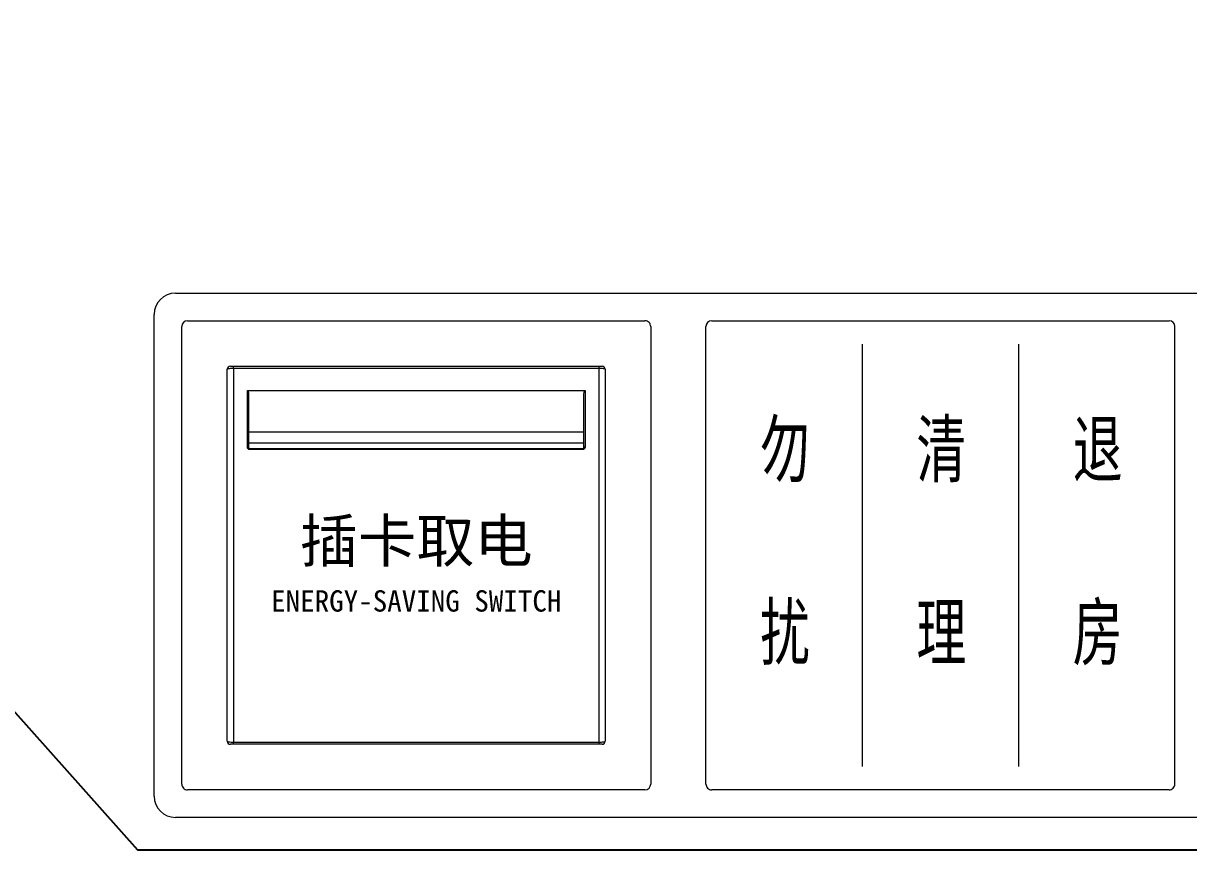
# Model space of a CAD drawing. Header units: millimetres. Extents: x 130143 to 328923, y 19139 to 134795.
# Drawn here: x 231330 to 234198, y 31471 to 33504 of the extents above; entities that cross this region are included whole.
import ezdxf

# ---------------------------------------------------------------- set-up
doc = ezdxf.new("R2010")
doc.units = ezdxf.units.MM
doc.header["$LTSCALE"] = 10
doc.layers.add('新建墙体图', color=255, linetype='Continuous')
doc.layers.add('邦威智能化', color=7, linetype='Continuous', lineweight=18)
doc.styles.get("Standard").update_dxf_attribs({"font": 'arial.ttf'})
doc.styles.add('标准', font='', dxfattribs={"width": 0.667})
doc.styles.get('标准').set_extended_font_data('仿宋_gb2312')

msp = doc.modelspace()

# ---------------------------------------------------------------- linework, layer by layer
at = {"layer": '新建墙体图'}
for p, q in [((229792.9518, 33504.35152), (231610.82343, 31471.12374)), ((231610.82343, 31471.12374), (236976.17817, 31471.12374))]:
    msp.add_line(p, q, dxfattribs=at)
at = {"layer": '邦威智能化', "color": 0}
for p, q in [((231704.24098, 32840.51155), (232941.74098, 32840.51155)), ((232941.74098, 32840.51155), (234231.74098, 32840.51155)), ((231651.74098, 31603.01155), (231651.74098, 32788.01155)), ((231719.61598, 31632.63657), (231719.61598, 32758.38655)), ((231733.86598, 32772.63655), (232859.61598, 32772.63655)), ((232873.86598, 32758.38655), (232873.86598, 31632.63654)), ((233009.61598, 31632.63657), (233009.61598, 32758.38655)), ((233023.86598, 32772.63655), (234149.61598, 32772.63655)), ((234163.86598, 31632.63657), (234163.86598, 32758.38655)), ((232859.61598, 31618.38655), (231733.86598, 31618.38655)), ((234149.61598, 31618.38655), (233023.86598, 31618.38655)), ((232941.74098, 31550.51155), (231704.24098, 31550.51155)), ((234231.74098, 31550.51155), (232941.74098, 31550.51155))]:
    msp.add_line(p, q, dxfattribs=at)
at = {"layer": '邦威智能化'}
for p, q in [((233394.36598, 32714.92405), (233394.36598, 31676.09905)), ((233779.11598, 32714.92405), (233779.11598, 31676.09905))]:
    msp.add_line(p, q, dxfattribs=at)
at = {"layer": '邦威智能化', "linetype": 'ByBlock', "lineweight": 18}
for p, q in [((231831.74098, 31738.01155), (231831.74098, 32653.01155)), ((231846.74098, 32655.31055), (231846.74098, 32660.51155)), ((231846.74098, 32660.51155), (232746.74098, 32660.51155)), ((231846.74098, 32655.31055), (231846.74098, 31735.71256)), ((232746.74098, 32655.31055), (231846.74098, 32655.31055)), ((232746.74098, 32655.31055), (232746.74098, 32660.51155)), ((232746.74098, 31735.71256), (232746.74098, 32655.31055)), ((232761.74098, 32653.01155), (232761.74098, 31738.01155)), ((231881.24098, 32601.17302), (232712.24098, 32601.17302)), ((231881.24098, 32461.54362), (231881.24098, 32601.17302)), ((231884.24098, 32589.93547), (231884.24098, 32461.01155)), ((232709.24098, 32461.01155), (232709.24098, 32589.93547)), ((232712.24098, 32601.17302), (232712.24098, 32461.54362)), ((232709.24098, 32498.51155), (231884.24098, 32498.51155)), ((231884.24098, 32472.44561), (232709.24098, 32472.44561)), ((231887.24098, 32458.01155), (231887.24098, 32455.53159)), ((231887.24098, 32458.01155), (232706.24098, 32458.01155)), ((232706.24098, 32455.53159), (231887.24098, 32455.53159)), ((232706.24098, 32458.01155), (232706.24098, 32455.53159)), ((231846.74098, 31735.71256), (232746.74098, 31735.71256)), ((231846.74098, 31730.51155), (231846.74098, 31735.71256)), ((232746.74098, 31730.51155), (231846.74098, 31730.51155)), ((232746.74098, 31730.51155), (232746.74098, 31735.71256))]:
    msp.add_line(p, q, dxfattribs=at)
at = {"layer": '邦威智能化', "color": 0}
for centre, radius, start, end in [((231704.24098, 32788.01155), 52.5, 90, 180), ((231733.86598, 32758.38655), 14.25, 90, 180), ((232859.61598, 32758.38655), 14.25, 0, 90.00001932), ((233023.86598, 32758.38655), 14.25, 90, 180), ((234149.61598, 32758.38655), 14.25, 0, 90), ((231733.86598, 31632.63655), 14.25, 179.99992273, 270), ((232859.61598, 31632.63655), 14.25, 270, 359.9999374), ((233023.86598, 31632.63655), 14.25, 179.99992273, 270), ((234149.61598, 31632.63655), 14.25, 270, 0.00007727), ((231704.24098, 31603.01155), 52.5, 180, 270)]:
    msp.add_arc(centre, radius, start, end, dxfattribs=at)
at = {"layer": '邦威智能化', "linetype": 'ByBlock', "lineweight": 18}
for centre, radius, start, end in [((231839.24098, 32653.01155), 7.5, 90, 180), ((232754.24098, 32653.01155), 7.5, 0, 90), ((231881.96739, 32456.91575), 4.68452, 60.96519747, 98.92060477), ((232711.51457, 32456.91575), 4.68452, 81.07939523, 119.03480253), ((231839.24098, 31738.01155), 7.5, 180, 270), ((232754.24098, 31738.01155), 7.5, 270, 0)]:
    msp.add_arc(centre, radius, start, end, dxfattribs=at)
for points, knots in [([(231846.74098, 32655.31055), (231844.74764, 32655.31055), (231842.78722, 32655.25006), (231839.14797, 32655.01845), (231837.48028, 32654.8467), (231834.72444, 32654.42264), (231833.61571, 32654.1668), (231832.13201, 32653.61472), (231831.74098, 32653.31456), (231831.74098, 32653.01155)], [0, 0, 0, 0, 1611.1428716234, 1611.1428716234, 3222.2857432469, 3222.2857432469, 4833.4286148703, 4833.4286148703, 6444.5714864937, 6444.5714864937, 6444.5714864937, 6444.5714864937]), ([(231839.24098, 32660.51155), (231839.24098, 32660.51155), (231840.00949, 32660.51155), (231842.73807, 32660.51155), (231844.70875, 32660.51155), (231846.74098, 32660.51155)], [0, 0, 0, 0, 1817.4615992733, 1817.4615992733, 3634.9231985465, 3634.9231985465, 3634.9231985465, 3634.9231985465]), ([(232746.74098, 32660.51155), (232748.77522, 32660.51155), (232750.74273, 32660.51155), (232753.48107, 32660.51155), (232754.24098, 32660.51155), (232754.24098, 32660.51155)], [0, 0, 0, 0, 1710.1178309004, 1710.1178309004, 3420.2356618007, 3420.2356618007, 3420.2356618007, 3420.2356618007]), ([(232761.74098, 32653.01155), (232761.74098, 32653.31485), (232761.35867, 32653.61085), (232759.86658, 32654.1673), (232758.76832, 32654.42069), (232754.62324, 32655.05938), (232750.73169, 32655.31055), (232746.74098, 32655.31055)], [0, 0, 0, 0, 1127.77489149, 1127.77489149, 2255.5497829801, 2255.5497829801, 4511.0995659601, 4511.0995659601, 4511.0995659601, 4511.0995659601]), ([(231881.24098, 32601.17302), (231881.50172, 32601.17302), (231881.74, 32601.04328), (231882.12776, 32600.70268), (231882.28252, 32600.49713), (231882.69358, 32599.84648), (231882.889, 32599.37915), (231883.39638, 32597.94349), (231883.61383, 32596.94645), (231884.11413, 32593.969), (231884.24098, 32591.9597), (231884.24098, 32589.93547)], [0, 0, 0, 0, 471.2786920708, 471.2786920708, 942.5573841417, 942.5573841417, 1885.1147682833, 1885.1147682833, 3770.2295365666, 3770.2295365666, 7540.4590731332, 7540.4590731332, 7540.4590731332, 7540.4590731332]), ([(232709.24098, 32589.93547), (232709.24098, 32591.96016), (232709.36734, 32593.97562), (232709.87348, 32596.97349), (232710.09147, 32597.96627), (232710.60103, 32599.39887), (232710.79882, 32599.86702), (232711.20833, 32600.50909), (232711.36472, 32600.71359), (232711.7448, 32601.04404), (232711.98386, 32601.17302), (232712.24098, 32601.17302)], [0, 0, 0, 0, 3563.3111900123, 3563.3111900123, 5344.9667850185, 5344.9667850185, 6235.7945825216, 6235.7945825216, 6681.2084812731, 6681.2084812731, 7126.6223800245, 7126.6223800245, 7126.6223800245, 7126.6223800245]), ([(231887.24098, 32455.53159), (231885.64198, 32455.53159), (231884.08234, 32456.19727), (231881.87957, 32458.42265), (231881.24098, 32459.97073), (231881.24098, 32461.54362)], [0, 0, 0, 0, 1770.5554671705, 1770.5554671705, 3541.1109343409, 3541.1109343409, 3541.1109343409, 3541.1109343409]), ([(231884.24098, 32461.01155), (231884.24098, 32460.24364), (231884.54452, 32459.48203), (231885.63301, 32458.36113), (231886.42336, 32458.01155), (231887.24098, 32458.01155)], [0, 0, 0, 0, 1770.5135775591, 1770.5135775591, 3541.0271551181, 3541.0271551181, 3541.0271551181, 3541.0271551181]), ([(232712.24098, 32461.54362), (232712.24098, 32459.97033), (232711.60608, 32458.42799), (232709.40198, 32456.19806), (232707.84042, 32455.53159), (232706.24098, 32455.53159)], [0, 0, 0, 0, 1672.7353066497, 1672.7353066497, 3345.4706132993, 3345.4706132993, 3345.4706132993, 3345.4706132993]), ([(232706.24098, 32458.01155), (232707.05874, 32458.01155), (232707.84965, 32458.36102), (232708.93984, 32459.48534), (232709.24098, 32460.24356), (232709.24098, 32461.01155)], [0, 0, 0, 0, 1673.0945227454, 1673.0945227454, 3346.1890454907, 3346.1890454907, 3346.1890454907, 3346.1890454907]), ([(231831.74098, 31738.01155), (231831.74098, 31737.70826), (231832.12329, 31737.41225), (231833.61537, 31736.8558), (231834.71364, 31736.60241), (231838.85871, 31735.96373), (231842.75026, 31735.71256), (231846.74098, 31735.71256)], [0, 0, 0, 0, 1075.7178496024, 1075.7178496024, 2151.4356992047, 2151.4356992047, 4302.8713984095, 4302.8713984095, 4302.8713984095, 4302.8713984095]), ([(231846.74098, 31730.51155), (231844.70674, 31730.51155), (231842.73923, 31730.51155), (231840.00089, 31730.51155), (231839.24098, 31730.51155), (231839.24098, 31730.51155)], [0, 0, 0, 0, 1625.8009888728, 1625.8009888728, 3251.6019777456, 3251.6019777456, 3251.6019777456, 3251.6019777456]), ([(232746.74098, 31735.71256), (232748.73432, 31735.71256), (232750.69474, 31735.77304), (232754.33399, 31736.00465), (232756.00167, 31736.1764), (232758.75752, 31736.60046), (232759.86625, 31736.8563), (232761.34995, 31737.40838), (232761.74098, 31737.70855), (232761.74098, 31738.01155)], [0, 0, 0, 0, 1345.6348051588, 1345.6348051588, 2691.2696103175, 2691.2696103175, 4036.9044154763, 4036.9044154763, 5382.5392206351, 5382.5392206351, 5382.5392206351, 5382.5392206351]), ([(232754.24098, 31730.51155), (232754.24098, 31730.51155), (232753.47246, 31730.51155), (232750.74388, 31730.51155), (232748.7732, 31730.51155), (232746.74098, 31730.51155)], [0, 0, 0, 0, 1516.9089037733, 1516.9089037733, 3033.8178075466, 3033.8178075466, 3033.8178075466, 3033.8178075466])]:
    msp.add_open_spline(points, degree=3, knots=knots, dxfattribs=at)

# ---------------------------------------------------------------- texts
at = {"layer": '邦威智能化', "color": 0, "lineweight": -3, "char_height": 135, "width": 1032.6109752, "attachment_point": 1, "style": '标准'}
for s, insert in [('{\\fSimHei|b0|i0|c134|p49;\\C256;勿\\P\\P扰}', (233142.8896, 32524.25135)), ('{\\fSimHei|b0|i0|c134|p49;\\C256;清\\P\\P理}', (233527.6396, 32524.25135)), ('{\\fSimHei|b0|i0|c134|p49;\\C256;退\\P\\P房}', (233912.3896, 32524.25134))]:
    msp.add_mtext(s, dxfattribs=dict(at, insert=insert))
at = {"layer": '邦威智能化', "linetype": 'Continuous', "lineweight": 18, "width": 900, "attachment_point": 2}
for s, insert, char_height in [('{\\fSimSun|b0|i0|c134|p2;\\C0;插卡取电}', (232296.74098, 32283.66103), 105), ('{\\fsimhei|b0|i0|c134|p49;\\H0.7x;\\C0;ENERGY-SAVING SWITCH}', (232296.74098, 32109.40831), 75)]:
    msp.add_mtext(s, dxfattribs=dict(at, insert=insert, char_height=char_height))

doc.saveas('drawing.dxf')
